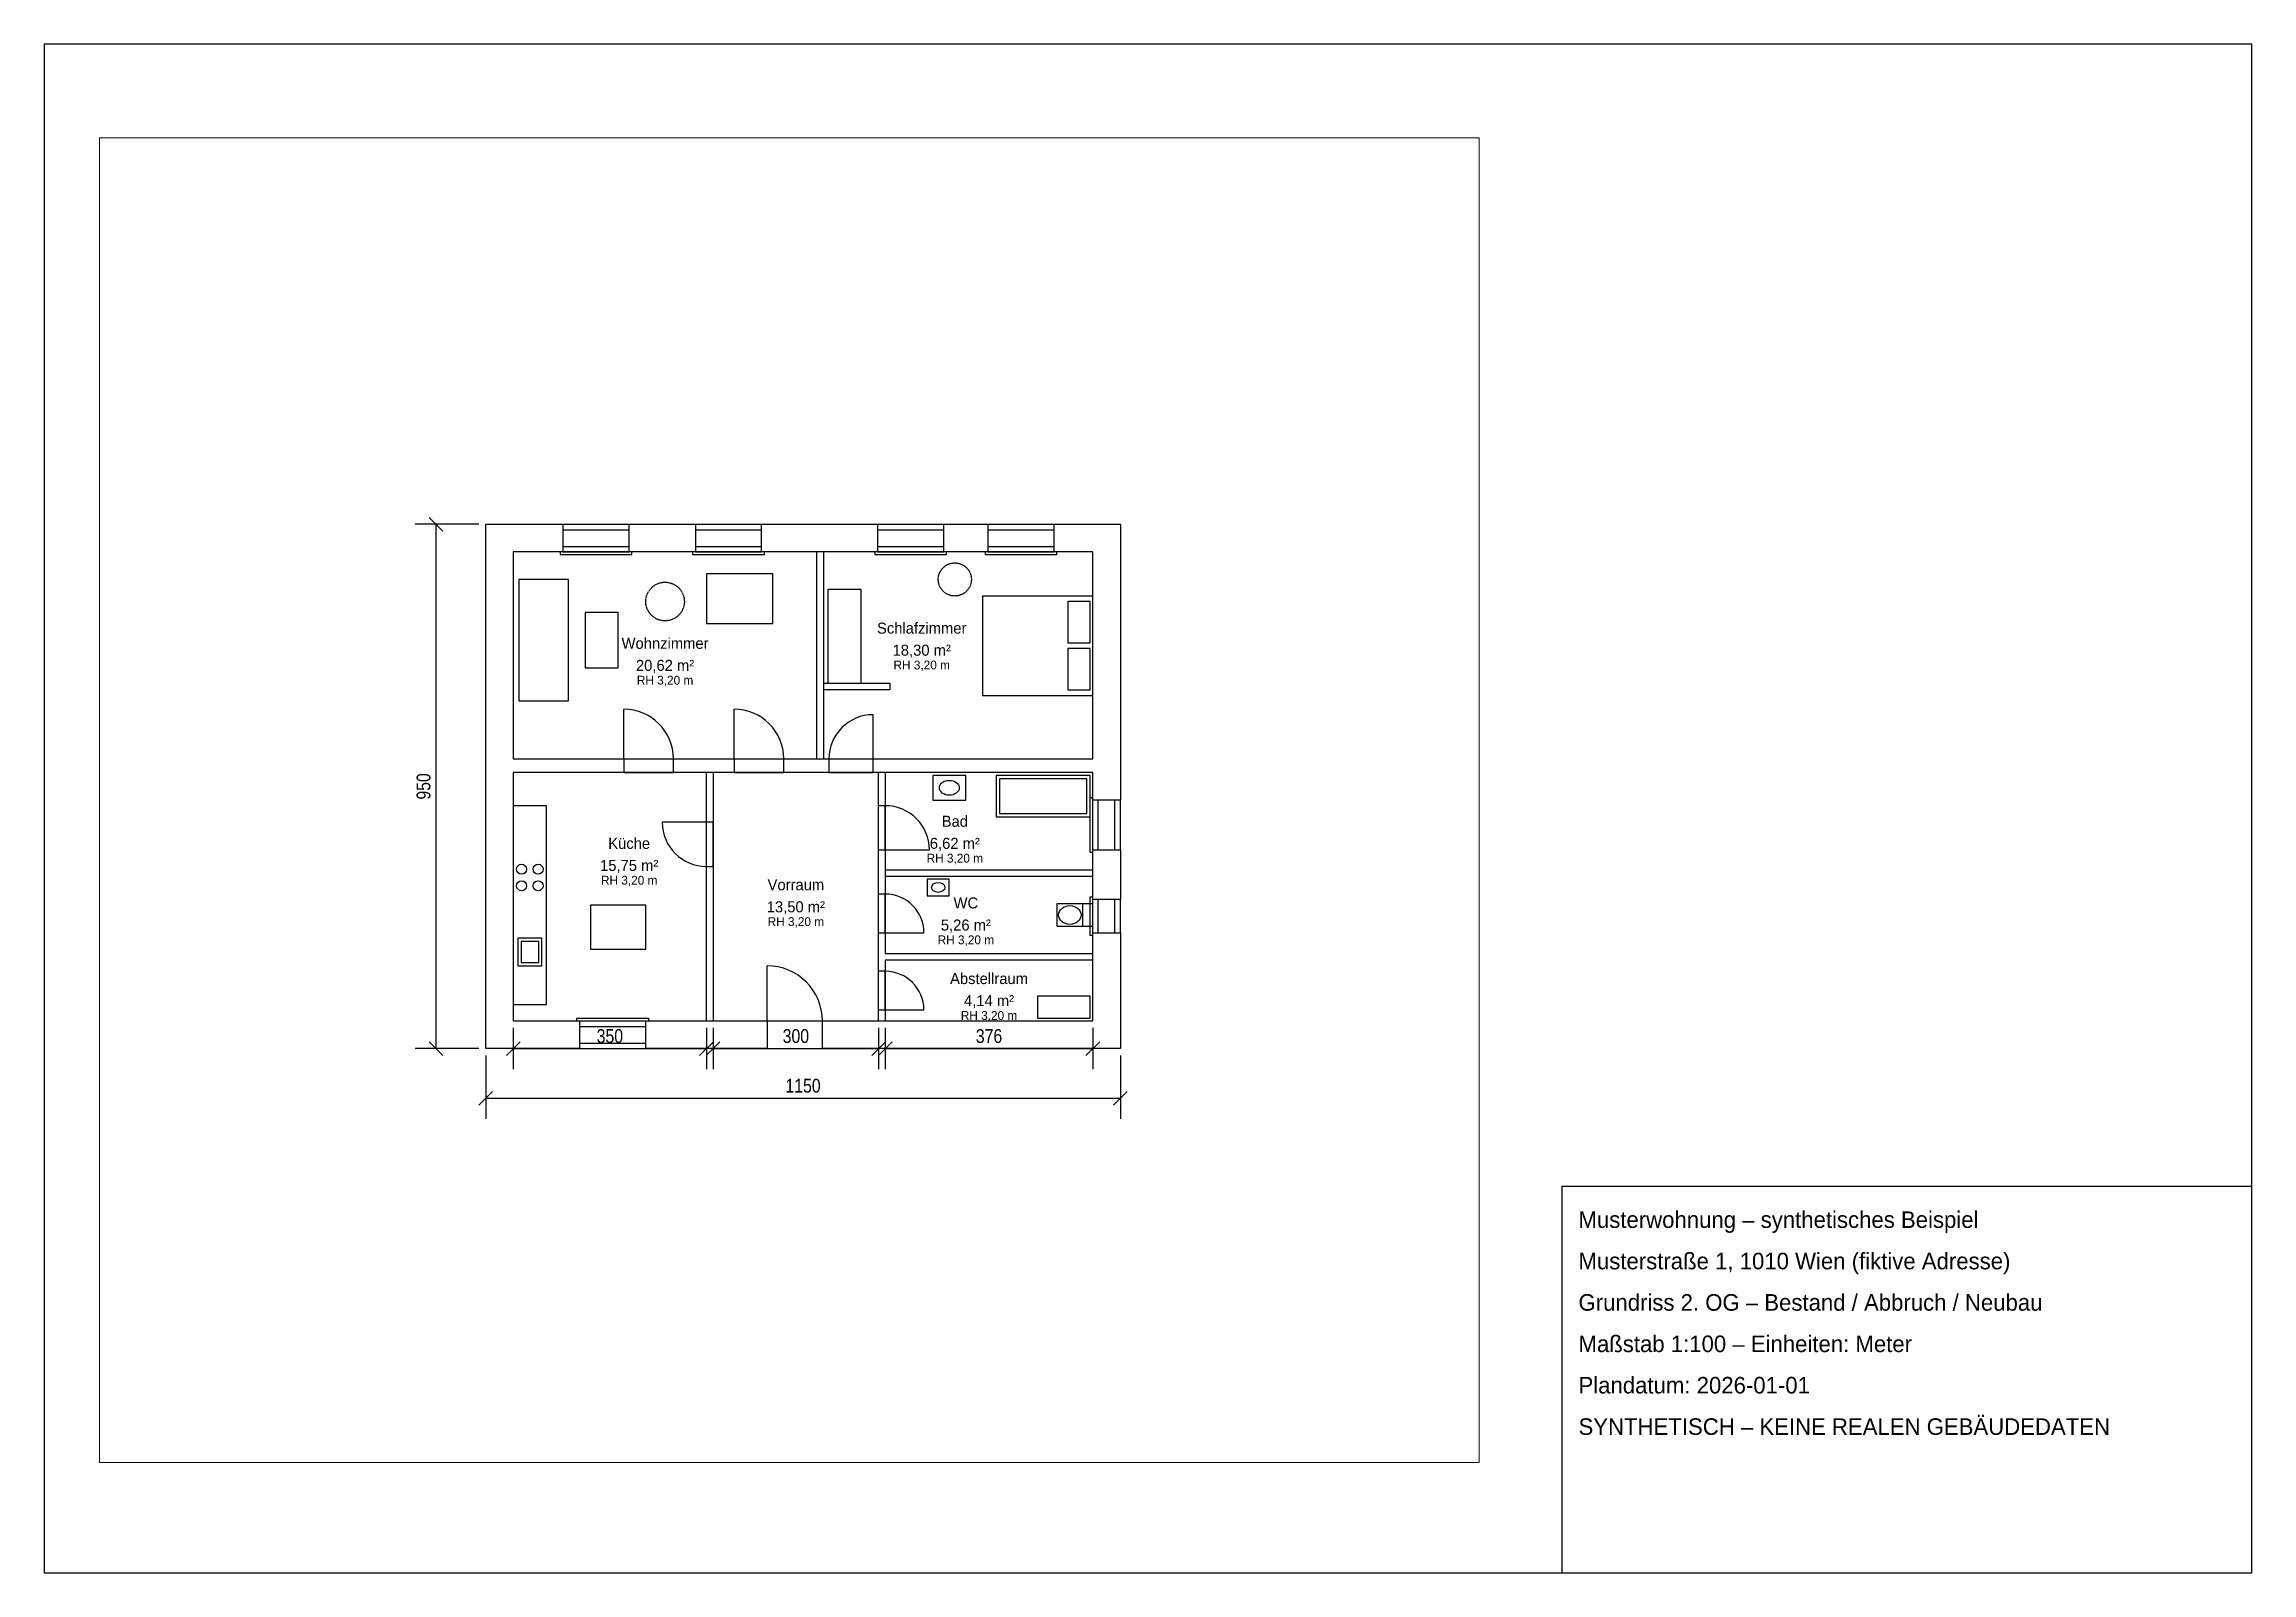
# Paper-space layout 'Layout1' of a CAD drawing. Header units: metres, sheet in millimetres. Extents: x 10 to 410, y 10 to 287.
# The model-space entities are those that its viewports show. They can reach past a viewport. Long polylines and large blocks are cut down to what shows.
import ezdxf
from ezdxf.enums import TextEntityAlignment as Align

# ---------------------------------------------------------------- set-up
doc = ezdxf.new("R2010")
doc.units = ezdxf.units.M
doc.linetypes.add('DASHED', pattern=[1.524, 1.27, -0.254])
for name, color, linetype in [('2OG_10_Wand_tragend', 7, 'Continuous'), ('2OG_11_Abbruch_Wand_nichttragend', 3, 'DASHED'), ('2OG_11_Neubau_Wand_nichttragend', 1, 'Continuous'), ('2OG_11_Wand_nichttragend', 8, 'Continuous'), ('2OG_20_Fenster', 4, 'Continuous'), ('2OG_21_Tueren', 6, 'Continuous'), ('2OG_30_Moeblierung', 9, 'Continuous'), ('2OG_31_Sanitaereinrichtung', 5, 'Continuous'), ('2OG_32_Kuecheneinrichtung', 5, 'Continuous'), ('2OG_40_Zonen', 2, 'Continuous'), ('2OG_41_Raumstempel', 2, 'Continuous'), ('2OG_50_Bemassung', 7, 'Continuous'), ('2OG_60_Decke', 8, 'DASHED'), ('2OG_90_Plankopf', 7, 'Continuous')]:
    doc.layers.add(name, color=color, linetype=linetype)
doc.styles.add('OpenSansCondensed-Light', font='OpenSansCondensed-Light.ttf')
doc.dimstyles.new('EZ_M_100_H25_CM', dxfattribs={"dimtxt": 0.25, "dimasz": 0.25, "dimexe": 0.375, "dimexo": 0.125, "dimgap": 0.1, "dimtad": 1, "dimlfac": 100, "dimzin": 12, "dimdsep": 46, "dimtxsty": 'OpenSansCondensed-Light', "dimtsz": 0.125, "dimcen": 2.5, "dimazin": 3, "dimtfac": 0.5, "dimtmove": 2, "dimatfit": 3})

msp = doc.modelspace()

# ---------------------------------------------------------------- linework, layer by layer
at = {"layer": '2OG_10_Wand_tragend'}
for p, q in [((-0.5, -0.5), (-0.5, 9)), ((-0.5, 9), (0.9, 9)), ((0.9, 9), (0.9, 8.5)), ((2.1, 8.5), (2.1, 9)), ((2.1, 9), (3.3, 9)), ((3.3, 9), (3.3, 8.5)), ((4.5, 8.5), (4.5, 9)), ((4.5, 9), (6.6, 9)), ((6.6, 9), (6.6, 8.5)), ((7.8, 8.5), (7.8, 9)), ((7.8, 9), (8.6, 9)), ((8.6, 9), (8.6, 8.5)), ((9.8, 9), (11, 9)), ((9.8, 8.5), (9.8, 9)), ((11, 9), (11, 4)), ((0.9, 8.5), (0, 8.5)), ((0, 8.5), (0, 4.75)), ((3.3, 8.5), (2.1, 8.5)), ((6.6, 8.5), (4.5, 8.5)), ((8.6, 8.5), (7.8, 8.5)), ((10.5, 8.5), (9.8, 8.5)), ((10.5, 4.75), (10.5, 8.5)), ((0, 4.75), (2, 4.75)), ((2, 4.5), (0, 4.5)), ((0, 4.5), (0, 0)), ((2, 4.75), (2, 4.5)), ((2.9, 4.5), (2.9, 4.75)), ((2.9, 4.75), (4, 4.75)), ((4, 4.5), (2.9, 4.5)), ((4, 4.75), (4, 4.5)), ((4.9, 4.5), (4.9, 4.75)), ((4.9, 4.75), (5.72, 4.75)), ((5.72, 4.5), (4.9, 4.5)), ((5.72, 4.75), (5.72, 4.5)), ((6.52, 4.5), (6.52, 4.75)), ((6.52, 4.75), (10.5, 4.75)), ((10.5, 4.5), (6.52, 4.5)), ((10.5, 4), (10.5, 4.5)), ((11, 4), (10.5, 4)), ((10.5, 2.2), (10.5, 3.1)), ((10.5, 3.1), (11, 3.1)), ((11, 3.1), (11, 2.2)), ((11, 2.2), (10.5, 2.2)), ((10.5, 0), (10.5, 1.6)), ((10.5, 1.6), (11, 1.6)), ((11, 1.6), (11, -0.5)), ((0, 0), (1.2, 0)), ((1.2, 0), (1.2, -0.5)), ((2.4, -0.5), (2.4, 0)), ((2.4, 0), (4.6, 0)), ((4.6, 0), (4.6, -0.5)), ((5.6, -0.5), (5.6, 0)), ((5.6, 0), (10.5, 0)), ((1.2, -0.5), (-0.5, -0.5)), ((4.6, -0.5), (2.4, -0.5)), ((11, -0.5), (5.6, -0.5))]:
    msp.add_line(p, q, dxfattribs=at)
at = {"layer": '2OG_11_Abbruch_Wand_nichttragend'}
for p, q in [((6.74, 2.74), (10.5, 2.74)), ((10.5, 2.62), (6.74, 2.62))]:
    msp.add_line(p, q, dxfattribs=at)
at = {"layer": '2OG_11_Neubau_Wand_nichttragend'}
for p, q in [((5.62, 6.12), (6.82, 6.12)), ((6.82, 6), (5.62, 6)), ((6.82, 6.12), (6.82, 6))]:
    msp.add_line(p, q, dxfattribs=at)
at = {"layer": '2OG_11_Wand_nichttragend'}
for p, q in [((5.5, 4.75), (5.5, 8.5)), ((5.62, 8.5), (5.62, 4.75)), ((3.5, 3.6), (3.5, 4.5)), ((3.62, 4.5), (3.62, 3.6)), ((6.62, 3.9), (6.62, 4.5)), ((6.74, 4.5), (6.74, 3.9)), ((3.62, 3.6), (3.5, 3.6)), ((6.74, 3.9), (6.62, 3.9)), ((6.62, 3.1), (6.74, 3.1)), ((6.62, 2.3), (6.62, 3.1)), ((6.74, 3.1), (6.74, 2.3)), ((3.5, 0), (3.5, 2.8)), ((3.5, 2.8), (3.62, 2.8)), ((3.62, 2.8), (3.62, 0)), ((6.74, 2.3), (6.62, 2.3)), ((6.62, 0.9), (6.62, 1.6)), ((6.62, 1.6), (6.74, 1.6)), ((6.74, 1.6), (6.74, 1.22)), ((6.74, 1.22), (10.5, 1.22)), ((6.74, 0.9), (6.62, 0.9)), ((6.74, 1.1), (6.74, 0.9)), ((10.5, 1.1), (6.74, 1.1)), ((6.62, 0), (6.62, 0.2)), ((6.62, 0.2), (6.74, 0.2)), ((6.74, 0.2), (6.74, 0))]:
    msp.add_line(p, q, dxfattribs=at)
at = {"layer": '2OG_20_Fenster'}
for p, q in [((0.9, 9), (2.1, 9)), ((0.9, 8.9), (2.1, 8.9)), ((3.3, 9), (4.5, 9)), ((3.3, 8.9), (4.5, 8.9)), ((6.6, 9), (7.8, 9)), ((6.6, 8.9), (7.8, 8.9)), ((8.6, 9), (9.8, 9)), ((8.6, 8.9), (9.8, 8.9)), ((0.85, 8.5), (0.85, 8.45)), ((0.85, 8.45), (2.15, 8.45)), ((0.9, 8.6), (2.1, 8.6)), ((0.9, 8.5), (2.1, 8.5)), ((2.15, 8.45), (2.15, 8.5)), ((3.25, 8.5), (3.25, 8.45)), ((3.25, 8.45), (4.55, 8.45)), ((3.3, 8.6), (4.5, 8.6)), ((3.3, 8.5), (4.5, 8.5)), ((4.55, 8.45), (4.55, 8.5)), ((6.55, 8.5), (6.55, 8.45)), ((6.55, 8.45), (7.85, 8.45)), ((6.6, 8.6), (7.8, 8.6)), ((6.6, 8.5), (7.8, 8.5)), ((7.85, 8.45), (7.85, 8.5)), ((8.55, 8.5), (8.55, 8.45)), ((8.55, 8.45), (9.85, 8.45)), ((8.6, 8.6), (9.8, 8.6)), ((8.6, 8.5), (9.8, 8.5)), ((9.85, 8.45), (9.85, 8.5)), ((10.45, 3.05), (10.45, 4.05)), ((10.45, 4.05), (10.5, 4.05)), ((10.5, 3.1), (10.5, 4)), ((10.6, 3.1), (10.6, 4)), ((10.9, 3.1), (10.9, 4)), ((11, 3.1), (11, 4)), ((10.5, 3.05), (10.45, 3.05)), ((10.45, 1.55), (10.45, 2.25)), ((10.45, 2.25), (10.5, 2.25)), ((10.5, 1.6), (10.5, 2.2)), ((10.6, 1.6), (10.6, 2.2)), ((10.9, 1.6), (10.9, 2.2)), ((11, 1.6), (11, 2.2)), ((10.5, 1.55), (10.45, 1.55)), ((1.15, 0), (1.15, 0.05)), ((1.15, 0.05), (2.45, 0.05)), ((1.2, 0), (2.4, 0)), ((2.45, 0.05), (2.45, 0)), ((1.2, -0.1), (2.4, -0.1)), ((1.2, -0.4), (2.4, -0.4)), ((1.2, -0.5), (2.4, -0.5))]:
    msp.add_line(p, q, dxfattribs=at)
at = {"layer": '2OG_21_Tueren'}
for p, q in [((2, 4.75), (2, 5.65)), ((4, 4.75), (4, 5.65)), ((6.52, 4.75), (6.52, 5.55)), ((2, 4.75), (2.9, 4.75)), ((2, 4.5), (2.9, 4.5)), ((4, 4.75), (4.9, 4.75)), ((4, 4.5), (4.9, 4.5)), ((5.72, 4.75), (6.52, 4.75)), ((5.72, 4.5), (6.52, 4.5)), ((3.5, 3.6), (2.7, 3.6)), ((3.5, 2.8), (3.5, 3.6)), ((3.62, 2.8), (3.62, 3.6)), ((6.62, 3.1), (6.62, 3.9)), ((6.74, 3.1), (6.74, 3.9)), ((6.74, 3.1), (7.54, 3.1)), ((6.62, 1.6), (6.62, 2.3)), ((6.74, 1.6), (6.74, 2.3)), ((6.74, 1.6), (7.44, 1.6)), ((4.6, 0), (4.6, 1)), ((6.62, 0.2), (6.62, 0.9)), ((6.74, 0.2), (6.74, 0.9)), ((4.6, 0), (5.6, 0)), ((6.74, 0.2), (7.44, 0.2)), ((4.6, -0.5), (5.6, -0.5))]:
    msp.add_line(p, q, dxfattribs=at)
for centre, radius, start, end in [((2, 4.75), 0.9, 0, 90), ((4, 4.75), 0.9, 0, 90), ((6.52, 4.75), 0.8, 90, 180), ((3.5, 3.6), 0.8, 180, 270), ((6.74, 3.1), 0.8, 0, 90), ((6.74, 1.6), 0.7, 0, 90), ((4.6, 0), 1, 0, 90), ((6.74, 0.2), 0.7, 0, 90)]:
    msp.add_arc(centre, radius, start, end, dxfattribs=at)
at = {"layer": '2OG_30_Moeblierung'}
for points in [[(0.1, 5.8), (1, 5.8), (1, 8), (0.1, 8)], [(3.5, 7.2), (4.7, 7.2), (4.7, 8.1), (3.5, 8.1)], [(5.7, 6.12), (6.3, 6.12), (6.3, 7.82), (5.7, 7.82)], [(8.5, 5.9), (10.5, 5.9), (10.5, 7.7), (8.5, 7.7)], [(1.3, 6.4), (1.9, 6.4), (1.9, 7.4), (1.3, 7.4)], [(10.05, 6.85), (10.45, 6.85), (10.45, 7.6), (10.05, 7.6)], [(10.05, 6), (10.45, 6), (10.45, 6.75), (10.05, 6.75)], [(1.4, 1.3), (2.4, 1.3), (2.4, 2.1), (1.4, 2.1)], [(9.5, 0.05), (10.45, 0.05), (10.45, 0.45), (9.5, 0.45)]]:
    msp.add_lwpolyline(points, close=True, dxfattribs=at)
at = {"layer": '2OG_31_Sanitaereinrichtung'}
msp.add_line((10.32, 1.72), (10.32, 2.12), dxfattribs=at)
for points in [[(7.6, 4), (8.2, 4), (8.2, 4.45), (7.6, 4.45)], [(8.75, 3.7), (10.45, 3.7), (10.45, 4.45), (8.75, 4.45)], [(8.81, 3.76), (10.39, 3.76), (10.39, 4.39), (8.81, 4.39)], [(7.5, 2.27), (7.9, 2.27), (7.9, 2.57), (7.5, 2.57)], [(9.85, 1.72), (10.5, 1.72), (10.5, 2.12), (9.85, 2.12)]]:
    msp.add_lwpolyline(points, close=True, dxfattribs=at)
for centre, major_axis, ratio in [((7.9, 4.225), (0.18, 0), 0.75), ((7.7, 2.42), (0.12, 0), 0.75), ((10.085, 1.92), (0.205, 0), 0.829268)]:
    msp.add_ellipse(centre, major_axis=major_axis, ratio=ratio, dxfattribs=at)
at = {"layer": '2OG_32_Kuecheneinrichtung'}
for points in [[(0, 0.3), (0.6, 0.3), (0.6, 3.9), (0, 3.9)], [(0.08, 1), (0.52, 1), (0.52, 1.5), (0.08, 1.5)], [(0.14, 1.06), (0.46, 1.06), (0.46, 1.44), (0.14, 1.44)]]:
    msp.add_lwpolyline(points, close=True, dxfattribs=at)
for centre in [(0.15, 2.75), (0.45, 2.75), (0.15, 2.45), (0.45, 2.45)]:
    msp.add_circle(centre, 0.09, dxfattribs=at)
at = {"layer": '2OG_40_Zonen'}
for points in [[(5.5, 4.75), (5.5, 8.5), (0, 8.5), (0, 4.75)], [(10.5, 4.75), (10.5, 8.5), (5.62, 8.5), (5.62, 4.75)], [(3.5, 0), (3.5, 4.5), (0, 4.5), (0, 0)], [(6.62, 0), (6.62, 4.5), (3.62, 4.5), (3.62, 0)], [(10.5, 2.74), (10.5, 4.5), (6.74, 4.5), (6.74, 2.74)], [(10.5, 1.22), (10.5, 2.62), (6.74, 2.62), (6.74, 1.22)], [(10.5, 0), (10.5, 1.1), (6.74, 1.1), (6.74, 0)]]:
    msp.add_lwpolyline(points, close=True, dxfattribs=at)
at = {"layer": '2OG_60_Decke'}
for centre, radius in [((8, 8), 0.3), ((2.75, 7.6), 0.35)]:
    msp.add_circle(centre, radius, dxfattribs=at)

# ---------------------------------------------------------------- texts
at = {"layer": '2OG_41_Raumstempel', "char_height": 0.2, "attachment_point": 5, "line_spacing_factor": 1.2}
for s, insert in [('Schlafzimmer\\P18,30 m²', (7.4, 6.9)), ('Wohnzimmer\\P20,62 m²', (2.75, 6.625)), ('Bad\\P6,62 m²', (8, 3.4)), ('Küche\\P15,75 m²', (2.1, 3)), ('Vorraum\\P13,50 m²', (5.12, 2.25)), ('WC\\P5,26 m²', (8.2, 1.92)), ('Abstellraum\\P4,14 m²', (8.62, 0.55))]:
    msp.add_mtext(s, dxfattribs=dict(at, insert=insert))
at = {"layer": '2OG_60_Decke'}
for p in [(7.4, 6.45), (2.75, 6.175), (8, 2.95), (2.1, 2.55), (5.12, 1.8), (8.2, 1.47), (8.62, 0.1)]:
    msp.add_text('RH 3,20 m', height=0.16, dxfattribs=at).set_placement(p, align=Align.MIDDLE_CENTER)

# ---------------------------------------------------------------- dimensions: what is measured, and where the dimension line sits
at = {"layer": '2OG_50_Bemassung'}
msp.add_linear_dim(base=(-1.4, -0.5), p1=(-0.5, -0.5), p2=(-0.5, 9), angle=90, dimstyle='EZ_M_100_H25_CM', dxfattribs=at).render()
for base, p1, p2 in [((0, -0.5), (0, 0), (3.5, 0)), ((3.62, -0.5), (3.62, 0), (6.62, 0)), ((6.74, -0.5), (6.74, 0), (10.5, 0)), ((-0.5, -1.4), (-0.5, -0.5), (11, -0.5))]:
    msp.add_linear_dim(base=base, p1=p1, p2=p2, dimstyle='EZ_M_100_H25_CM', dxfattribs=at).render()

psp = doc.layouts.get("Layout1")

# ---------------------------------------------------------------- linework, layer by layer
at = {"layer": '2OG_90_Plankopf'}
for points in [[(10, 10), (410, 10), (410, 287), (10, 287)], [(285, 10), (410, 10), (410, 80), (285, 80)]]:
    psp.add_lwpolyline(points, close=True, dxfattribs=at)

# ---------------------------------------------------------------- texts
for s, p in [('Musterwohnung – synthetisches Beispiel', (288, 72.5)), ('Musterstraße 1, 1010 Wien (fiktive Adresse)', (288, 65)), ('Grundriss 2. OG – Bestand / Abbruch / Neubau', (288, 57.5)), ('Maßstab 1:100 – Einheiten: Meter', (288, 50)), ('Plandatum: 2026-01-01', (288, 42.5)), ('SYNTHETISCH – KEINE REALEN GEBÄUDEDATEN', (288, 35))]:
    psp.add_text(s, height=3, dxfattribs=at).set_placement(p)

# ---------------------------------------------------------------- viewports
psp.add_viewport(center=(145, 150), size=(250, 240), view_center_point=(5, 4), view_height=24, dxfattribs=at)

doc.saveas('drawing.dxf')
